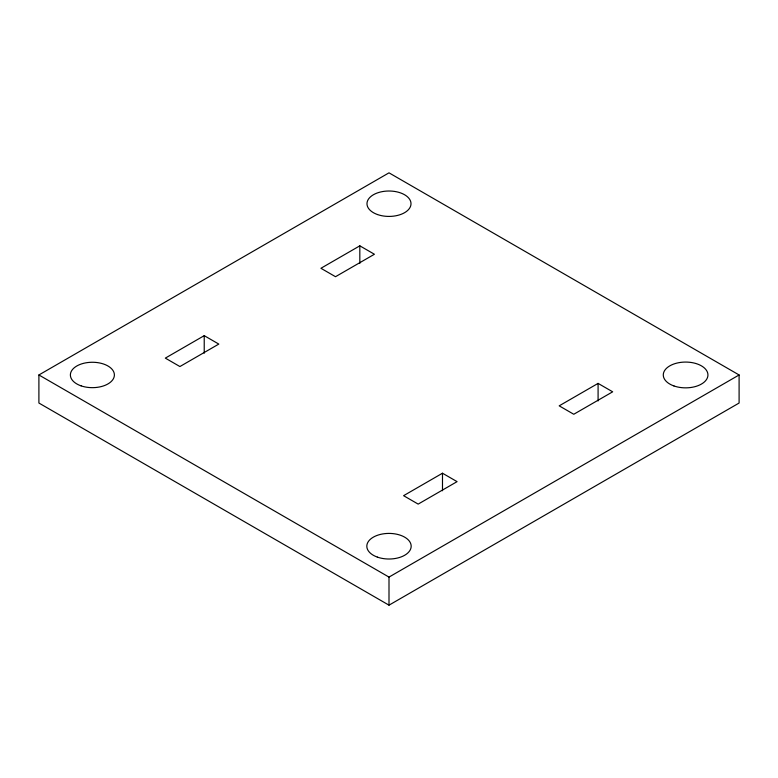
<?xml version="1.0" encoding="UTF-8"?>
<svg xmlns="http://www.w3.org/2000/svg" width="778" height="778" viewBox="0 0 778 778"><rect width="100%" height="100%" fill="white"/><g stroke="black" fill="none" stroke-linecap="round" stroke-linejoin="round"><path stroke-width="1.17" d="M38.9 374.967L389 172.833L739.1 374.967L739.1 403.033L389 605.167L38.9 403.033L38.9 374.967L389 577.091L739.1 374.967M204.225 335.658L165.325 358.123L179.912 366.545L218.812 344.08L204.225 335.658L204.225 353.202M359.825 245.829L320.925 268.284L335.512 276.705L374.413 254.25L359.825 245.829L359.825 263.372M442.488 473.219L403.588 495.683L418.175 504.105L457.075 481.64L442.488 473.219L442.488 490.762M598.087 383.389L559.188 405.844L573.775 414.266L612.675 391.811L598.087 383.389L598.087 400.933M389 577.091L389 605.167M377.486 214.543A22.008 12.701 0 0 0 410.998 204.06A22.008 12.701 0 0 0 378.516 192.545A22.008 12.701 0 0 0 377.486 214.543M673.933 385.946A22.319 12.886 0 0 0 707.931 375.317A22.319 12.886 0 0 0 674.983 363.627A22.319 12.886 0 0 0 673.933 385.946M377.33 557.097A22.173 12.798 0 0 0 411.163 546.603A22.173 12.798 0 0 0 378.516 534.933A22.173 12.798 0 0 0 377.33 557.097M81.087 385.859A22.008 12.701 0 0 0 114.385 375.161A22.008 12.701 0 0 0 81.69 363.861A22.008 12.701 0 0 0 81.087 385.859"/></g></svg>
